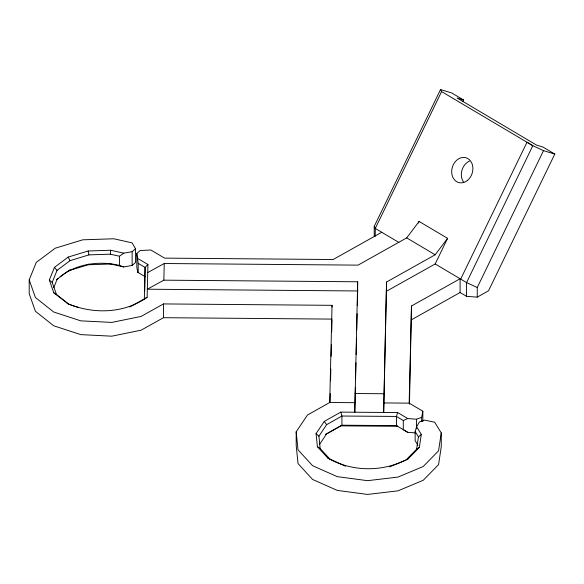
<?xml version="1.0" encoding="UTF-8"?>
<svg xmlns="http://www.w3.org/2000/svg" width="584" height="584" viewBox="0 0 584 584"><rect width="100%" height="100%" fill="white"/><g stroke="black" fill="none" stroke-linecap="round" stroke-linejoin="round"><path stroke-width="0.88" d="M68.189 270.852L88.147 264.771L110.69 264.012L123.764 266.939L132.123 265.45L135.51 262.493L135.517 248.726L132.115 242.871L113.814 238.776L82.738 239.82L55.225 248.207L36.237 262.42L29.207 279.897L29.2 293.672L35.39 311.257L53.691 325.784L80.796 334.625L111.807 336.18L141.138 330.179L163.483 317.696L332.026 319.098M123.764 266.939L119.443 265.413L119.45 256.23L123.779 253.164L132.137 251.675L135.517 248.726M132.123 265.45L132.137 251.675M136.824 253.463L136.817 267.238L137.722 272.253L138.196 272.553L138.204 263.369L136.824 253.463L140.204 250.507L150.876 250.018L164.586 258.121L333.128 259.522L381.746 232.271M144.744 290.993L145.088 267.443L147.92 264.501L137.736 258.478M163.483 317.696L163.498 303.921L332.033 305.33L332.033 307.045M357.663 290.963L357.671 281.78L163.849 280.167L147.329 289.211L357.663 290.963L357.32 305.498M345.443 466.193L327.931 458.177L317.382 446.651L316.061 433.627L324.222 421.458L340.786 412.114L383.666 412.45L386.557 282.021L435.175 254.777L447.585 238.338L419.093 221.446L406.69 237.885L358.065 265.129L164.243 263.515L147.723 272.553M409.464 404.208L411.486 305.987L460.097 278.743L460.104 292.511L466.565 296.344L477.252 297.132L488.523 290.803L554.8 154.066L543.047 147.095L536.63 145.146L457.082 97.995L463.506 99.944L462.711 101.579M375.256 236.191L375.286 228.439L441.584 91.593L440.519 89.564L374.22 226.417L374.22 236.009M357.671 281.78L354.773 412.216L355.371 387.258M386.557 282.021L383.666 412.45L397.631 412.53L407.778 418.567L416.45 419.224L421.67 417.348L422.831 411.202L409.172 403.15L383.892 402.931M129.772 307.002L144.343 298.869L145.088 267.443L138.204 263.369M144.343 298.869L147.139 297.271L147.92 264.501M163.849 280.167L164.243 263.515M417.983 445.315L415.151 440.716L415.144 431.539L416.596 426.773L419.414 421.984L424.634 420.108L434.679 422.225L441.256 432.905L441.27 446.665L438.577 464.587L423.254 480.252L398.062 490.837L367.548 494.436L337.231 490.392L312.564 479.442L298.015 463.55L296.205 445.599L296.183 431.839L307.432 415.063L329.719 402.486L332.033 305.33M330.033 402.639L330.252 393.558M330.559 380.848L330.836 369.044M331.143 356.328L331.42 344.523M331.727 331.814L332.004 320.01M355.561 379.082L355.955 362.73M356.145 354.554L356.539 338.202M356.729 330.026L357.123 313.674M409.172 403.15L411.486 305.987M110.697 250.237L88.155 250.996L68.204 257.077L54.429 267.384L49.333 280.064L53.823 292.825L69.007 304.417L56.451 294.453L52.202 282.386L57.028 270.392L70.051 260.639L88.929 254.887L110.252 254.171L110.697 250.237L123.779 253.164M421.29 434.401L419.334 447.395L408.223 458.761L406.077 459.951L416.596 449.198L418.443 436.905L421.29 434.401L416.596 426.773M441.256 432.905L438.562 450.826L423.232 466.492L398.04 477.077L367.533 480.676L337.209 476.632L312.549 465.682L298.001 449.797L296.183 431.839M397.631 412.53L396.434 416.436L396.441 425.605L407.793 432.328L415.596 432.919M53.808 287.569L57.02 279.575C73.343 264.143 98.119 260.245 119.443 265.413M418.319 223.044L419.093 221.446M386.55 291.204L435.175 263.961L447.585 238.338M460.688 279.094L527.002 142.233L441.584 91.593M554.8 154.066L543.507 150.643L532.951 145.766L527.002 142.233L532.82 145.708L466.565 282.583L466.565 296.344M477.252 297.132L477.252 287.518L543.507 150.643M330.135 459.396L320.149 448.497L318.908 436.175L326.624 424.663L341.917 416.034L396.434 416.436L403.288 420.524L407.778 418.567M319.404 444.628L326.638 433.839L341.932 425.21L396.441 425.605L397.653 426.284L340.808 425.867L325.821 434.328M88.147 264.771L88.921 264.07M56.597 279.532L58.042 278.444M60.218 276.816L67.467 271.392M416.596 449.198L419.334 447.395M340.808 425.867L341.932 425.21L341.917 416.034L340.786 412.114M325.441 434.525L326.638 433.839M411.479 319.762L460.104 292.511M147.139 297.271C124.042 313.805 92.652 314.426 67.094 303.359M163.498 303.921L141.145 316.404L111.821 322.412L80.804 320.85L53.699 312.009L35.405 297.49L29.207 279.897M68.81 270.509L70.051 269.823M408.223 458.761C383.571 472.164 352.334 472.149 327.931 458.177M389.616 466.871L405.259 460.294M355.006 393.514L383.892 393.755M329.719 402.486L354.999 402.697M110.252 254.171L119.45 256.23M440.519 89.564L451.76 92.973L463.506 99.944M70.7 304.972L78.307 307.454M477.252 287.518L466.565 282.583L435.175 263.961M407.793 432.328L403.303 429.693L403.288 420.524M137.722 272.253L145.088 276.626M406.69 237.885L435.175 254.777M398.894 242.44L375.286 228.439L374.22 226.417M53.823 292.825L56.451 294.453M317.382 446.651L320.149 448.497M49.333 280.064L52.202 282.386M316.061 433.627L318.908 436.175M54.429 267.384L57.028 270.392M324.222 421.458L326.624 424.663M110.245 263.355L110.69 264.012M415.144 431.539L418.443 436.905M68.204 257.077L70.051 260.639M88.155 250.996L88.929 254.887M422.831 411.202L422.845 421.524M421.67 417.348L421.677 421.648M416.45 419.224L416.458 428.685M463.725 182.281A12.921 10.366 -73.1 0 1 469.499 161.111M467.295 180.544A12.921 10.366 -73.1 0 0 467.886 158.585A12.921 10.366 -73.1 0 0 451.688 171.287A12.921 10.366 -73.1 0 0 467.295 180.544"/></g></svg>
